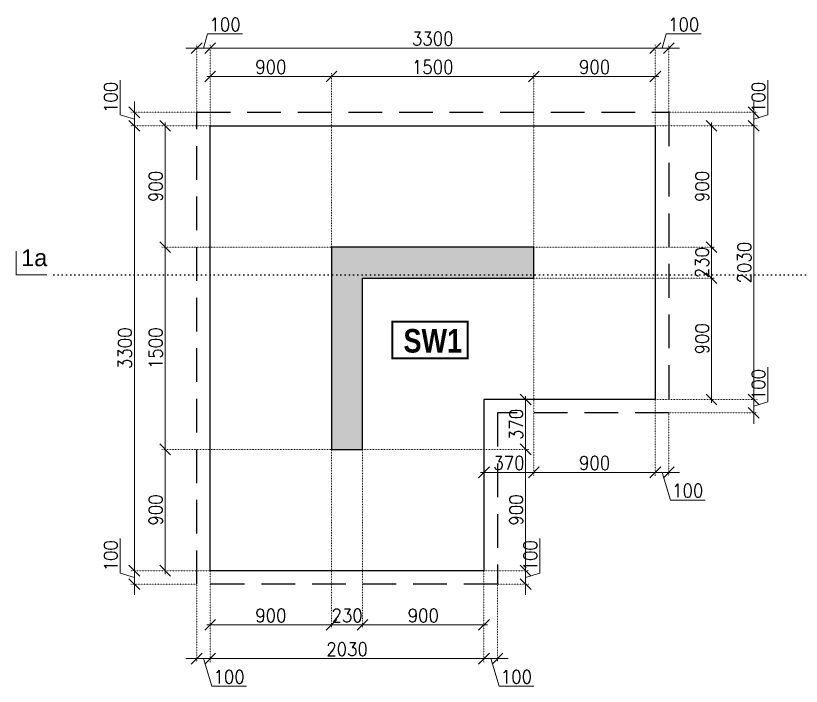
# Model space of a CAD drawing. Header units: millimetres. Extents: x 149548 to 2112824, y -1657616 to -1354760.
# Drawn here: x 1700039 to 1711686, y -1644572 to -1634624 of the extents above; entities that cross this region are included whole.
import ezdxf

# ---------------------------------------------------------------- set-up
doc = ezdxf.new("R2010")
doc.units = ezdxf.units.MM
doc.header["$MEASUREMENT"] = 0
doc.header["$PDMODE"] = 98
doc.linetypes.add('DOT', pattern=[0.25, 0, -0.25])
doc.linetypes.add('HIDDEN', pattern=[0.375, 0.25, -0.125])
for name, color, linetype in [('Footing_ST', 241, 'Continuous'), ('Pcc_ST', 6, 'Continuous'), ('STR.COLUMN', 1, 'Continuous')]:
    doc.layers.add(name, color=color, linetype=linetype)
for name, color, linetype, lineweight in [('s-dm', 171, 'Continuous', 15), ('SEC. MARK', 4, 'Continuous', 25), ('TXT', 255, 'Continuous', 5)]:
    doc.layers.add(name, color=color, linetype=linetype, lineweight=lineweight)
doc.styles.add('ARIAL', font='arial.ttf')
doc.styles.add('G3-TEXT', font='ARIALNB.TTF', dxfattribs={"height": 3})
doc.styles.add('RS', font='romans.shx', dxfattribs={"width": 0.9})
doc.dimstyles.new('Maheboob', dxfattribs={"dimtxt": 100, "dimasz": 100, "dimexe": 0, "dimexo": 0, "dimgap": 50, "dimtad": 1, "dimdec": 0, "dimdsep": 46, "dimtxsty": 'RS', "dimblk": 'ME', "dimcen": 225, "dimdle": 25, "dimclrd": 256, "dimclre": 256, "dimclrt": 7, "dimadec": 1, "dimazin": 1, "dimtfac": 1, "dimtdec": 0, "dimtmove": 0, "dimatfit": 0, "dimldrblk": 'ME', "dimfxl": 1, "dimlwd": -1, "dimlwe": -1, "dimarcsym": 0})

# ---------------------------------------------------------------- blocks, each defined once
blk = doc.blocks.new('_Oblique')
at = {"color": 0, "linetype": 'ByBlock', "lineweight": -2}
blk.add_line((-0.5, -0.5), (0.5, 0.5), dxfattribs=at)
blk = doc.blocks.new('*D2214')
at = {"layer": 'Defpoints', "color": 0}
for p in [(1702255, -1641057), (1704722, -1641057), (1702922, -1642857)]:
    blk.add_point(p, dxfattribs=at)
at = {"layer": 's-dm'}
blk.add_line((1702255, -1642907), (1702255, -1641007), dxfattribs=at)
at = {"layer": 's-dm', "linetype": 'DOT'}
for p, q in [((1704722, -1641057), (1702205, -1641057)), ((1702922, -1642857), (1702205, -1642857))]:
    blk.add_line(p, q, dxfattribs=at)
at = {"layer": 's-dm', "xscale": 160, "yscale": 160, "zscale": 160}
for p, rotation in [((1702255, -1641057), 90), ((1702255, -1642857), 270)]:
    blk.add_blockref('_Oblique', p, dxfattribs=dict(at, rotation=rotation))
at = {"layer": 's-dm', "color": 7, "insert": (1702115, -1641957), "char_height": 200, "attachment_point": 5, "rotation": 90, "style": 'RS'}
blk.add_mtext('900', dxfattribs=at)
blk = doc.blocks.new('ME')
at = {"layer": 's-dm', "color": 2, "ltscale": 50}
for p, q in [((0, -1.044), (0, 1.044)), ((-1.044, 0), (1.044, 0))]:
    blk.add_line(p, q, dxfattribs=at)
blk.add_lwpolyline([(0.738, 0.738), (-0.738, -0.738)], dxfattribs=at)
blk = doc.blocks.new('*D2215')
at = {"layer": 'Defpoints', "color": 0}
for p in [(1702255, -1638057), (1704722, -1638057), (1704722, -1641057)]:
    blk.add_point(p, dxfattribs=at)
at = {"layer": 's-dm', "linetype": 'DOT'}
for p, q in [((1704722, -1638057), (1702205, -1638057)), ((1704722, -1641057), (1702205, -1641057))]:
    blk.add_line(p, q, dxfattribs=at)
at = {"layer": 's-dm'}
blk.add_line((1702255, -1641107), (1702255, -1638007), dxfattribs=at)
at = {"layer": 's-dm', "xscale": 160, "yscale": 160, "zscale": 160}
for p, rotation in [((1702255, -1638057), 90), ((1702255, -1641057), 270)]:
    blk.add_blockref('_Oblique', p, dxfattribs=dict(at, rotation=rotation))
at = {"layer": 's-dm', "color": 7, "insert": (1702115, -1639557), "char_height": 200, "attachment_point": 5, "rotation": 90, "style": 'RS'}
blk.add_mtext('1500', dxfattribs=at)
blk = doc.blocks.new('*D2216')
at = {"layer": 'Defpoints', "color": 0}
for p in [(1702255, -1636257), (1702922, -1636257), (1704722, -1638057)]:
    blk.add_point(p, dxfattribs=at)
at = {"layer": 's-dm'}
blk.add_line((1702255, -1638107), (1702255, -1636207), dxfattribs=at)
at = {"layer": 's-dm', "linetype": 'DOT'}
for p, q in [((1702922, -1636257), (1702205, -1636257)), ((1704722, -1638057), (1702205, -1638057))]:
    blk.add_line(p, q, dxfattribs=at)
at = {"layer": 's-dm', "xscale": 160, "yscale": 160, "zscale": 160}
for p, rotation in [((1702255, -1636257), 90), ((1702255, -1638057), 270)]:
    blk.add_blockref('_Oblique', p, dxfattribs=dict(at, rotation=rotation))
at = {"layer": 's-dm', "color": 7, "insert": (1702115, -1637157), "char_height": 200, "attachment_point": 5, "rotation": 90, "style": 'RS'}
blk.add_mtext('900', dxfattribs=at)
blk = doc.blocks.new('*D2217')
at = {"layer": 'Defpoints', "color": 0}
for p in [(1704722, -1635525), (1702922, -1636257), (1704722, -1638057)]:
    blk.add_point(p, dxfattribs=at)
at = {"layer": 's-dm'}
blk.add_line((1702872, -1635525), (1704772, -1635525), dxfattribs=at)
at = {"layer": 's-dm', "linetype": 'DOT'}
for p, q in [((1702922, -1636257), (1702922, -1635475)), ((1704722, -1638057), (1704722, -1635475))]:
    blk.add_line(p, q, dxfattribs=at)
at = {"layer": 's-dm', "xscale": 160, "yscale": 160, "zscale": 160, "rotation": 180}
blk.add_blockref('_Oblique', (1702922, -1635525), dxfattribs=at)
at = {"layer": 's-dm', "xscale": 160, "yscale": 160, "zscale": 160}
blk.add_blockref('_Oblique', (1704722, -1635525), dxfattribs=at)
at = {"layer": 's-dm', "color": 7, "insert": (1703822, -1635385), "char_height": 200, "attachment_point": 5, "style": 'RS'}
blk.add_mtext('900', dxfattribs=at)
blk = doc.blocks.new('*D2218')
at = {"layer": 'Defpoints', "color": 0}
for p in [(1707722, -1635525), (1704722, -1638057), (1707722, -1638057)]:
    blk.add_point(p, dxfattribs=at)
at = {"layer": 's-dm'}
blk.add_line((1704672, -1635525), (1707772, -1635525), dxfattribs=at)
at = {"layer": 's-dm', "linetype": 'DOT'}
for p, q in [((1704722, -1638057), (1704722, -1635475)), ((1707722, -1638057), (1707722, -1635475))]:
    blk.add_line(p, q, dxfattribs=at)
at = {"layer": 's-dm', "xscale": 160, "yscale": 160, "zscale": 160, "rotation": 180}
blk.add_blockref('_Oblique', (1704722, -1635525), dxfattribs=at)
at = {"layer": 's-dm', "xscale": 160, "yscale": 160, "zscale": 160}
blk.add_blockref('_Oblique', (1707722, -1635525), dxfattribs=at)
at = {"layer": 's-dm', "color": 7, "insert": (1706222, -1635385), "char_height": 200, "attachment_point": 5, "style": 'RS'}
blk.add_mtext('1500', dxfattribs=at)
blk = doc.blocks.new('*D2219')
at = {"layer": 'Defpoints', "color": 0}
for p in [(1709522, -1635525), (1709522, -1636257), (1707722, -1638057)]:
    blk.add_point(p, dxfattribs=at)
at = {"layer": 's-dm'}
blk.add_line((1707672, -1635525), (1709572, -1635525), dxfattribs=at)
at = {"layer": 's-dm', "linetype": 'DOT'}
for p, q in [((1707722, -1638057), (1707722, -1635475)), ((1709522, -1636257), (1709522, -1635475))]:
    blk.add_line(p, q, dxfattribs=at)
at = {"layer": 's-dm', "xscale": 160, "yscale": 160, "zscale": 160, "rotation": 180}
blk.add_blockref('_Oblique', (1707722, -1635525), dxfattribs=at)
at = {"layer": 's-dm', "xscale": 160, "yscale": 160, "zscale": 160}
blk.add_blockref('_Oblique', (1709522, -1635525), dxfattribs=at)
at = {"layer": 's-dm', "color": 7, "insert": (1708622, -1635385), "char_height": 200, "attachment_point": 5, "style": 'RS'}
blk.add_mtext('900', dxfattribs=at)
blk = doc.blocks.new('*D2220')
at = {"layer": 'Defpoints', "color": 0}
for p in [(1701798, -1642857), (1702922, -1642857), (1702722, -1643057)]:
    blk.add_point(p, dxfattribs=at)
at = {"layer": 's-dm'}
for p, q in [((1701588, -1642378), (1701588, -1642894)), ((1701798, -1642857), (1701798, -1642697)), ((1701798, -1643057), (1701798, -1642857)), ((1701588, -1642894), (1701798, -1642957)), ((1701798, -1643057), (1701798, -1643217))]:
    blk.add_line(p, q, dxfattribs=at)
at = {"layer": 's-dm', "linetype": 'DOT'}
for p, q in [((1702922, -1642857), (1701748, -1642857)), ((1702722, -1643057), (1701748, -1643057))]:
    blk.add_line(p, q, dxfattribs=at)
at = {"layer": 's-dm', "xscale": 160, "yscale": 160, "zscale": 160}
for p, rotation in [((1701798, -1642857), 270), ((1701798, -1643057), 90)]:
    blk.add_blockref('_Oblique', p, dxfattribs=dict(at, rotation=rotation))
at = {"layer": 's-dm', "color": 7, "insert": (1701448, -1642636), "char_height": 200, "attachment_point": 5, "rotation": 90, "style": 'RS'}
blk.add_mtext('100', dxfattribs=at)
blk = doc.blocks.new('*D2221')
at = {"layer": 'Defpoints', "color": 0}
for p in [(1701798, -1636257), (1702922, -1636257), (1702922, -1642857)]:
    blk.add_point(p, dxfattribs=at)
at = {"layer": 's-dm'}
blk.add_line((1701798, -1642907), (1701798, -1636207), dxfattribs=at)
at = {"layer": 's-dm', "linetype": 'DOT'}
for p, q in [((1702922, -1636257), (1701748, -1636257)), ((1702922, -1642857), (1701748, -1642857))]:
    blk.add_line(p, q, dxfattribs=at)
at = {"layer": 's-dm', "xscale": 160, "yscale": 160, "zscale": 160}
for p, rotation in [((1701798, -1636257), 90), ((1701798, -1642857), 270)]:
    blk.add_blockref('_Oblique', p, dxfattribs=dict(at, rotation=rotation))
at = {"layer": 's-dm', "color": 7, "insert": (1701658, -1639557), "char_height": 200, "attachment_point": 5, "rotation": 90, "style": 'RS'}
blk.add_mtext('3300', dxfattribs=at)
blk = doc.blocks.new('*D2222')
at = {"layer": 'Defpoints', "color": 0}
for p in [(1701798, -1636057), (1702722, -1636057), (1702922, -1636257)]:
    blk.add_point(p, dxfattribs=at)
at = {"layer": 's-dm'}
for p, q in [((1701588, -1635578), (1701588, -1636094)), ((1701798, -1636057), (1701798, -1635897)), ((1701588, -1636094), (1701798, -1636157)), ((1701798, -1636257), (1701798, -1636057)), ((1701798, -1636257), (1701798, -1636417))]:
    blk.add_line(p, q, dxfattribs=at)
at = {"layer": 's-dm', "linetype": 'DOT'}
for p, q in [((1702722, -1636057), (1701748, -1636057)), ((1702922, -1636257), (1701748, -1636257))]:
    blk.add_line(p, q, dxfattribs=at)
at = {"layer": 's-dm', "xscale": 160, "yscale": 160, "zscale": 160}
for p, rotation in [((1701798, -1636057), 270), ((1701798, -1636257), 90)]:
    blk.add_blockref('_Oblique', p, dxfattribs=dict(at, rotation=rotation))
at = {"layer": 's-dm', "color": 7, "insert": (1701448, -1635836), "char_height": 200, "attachment_point": 5, "rotation": 90, "style": 'RS'}
blk.add_mtext('100', dxfattribs=at)
blk = doc.blocks.new('*D2223')
at = {"layer": 'Defpoints', "color": 0}
for p in [(1702922, -1635105), (1702722, -1636057), (1702922, -1636257)]:
    blk.add_point(p, dxfattribs=at)
at = {"layer": 's-dm'}
for p, q in [((1702885, -1634895), (1702822, -1635105)), ((1703401, -1634895), (1702885, -1634895)), ((1702722, -1635105), (1702562, -1635105)), ((1702722, -1635105), (1702922, -1635105)), ((1702922, -1635105), (1703082, -1635105))]:
    blk.add_line(p, q, dxfattribs=at)
at = {"layer": 's-dm', "linetype": 'DOT'}
for p, q in [((1702722, -1636057), (1702722, -1635055)), ((1702922, -1636257), (1702922, -1635055))]:
    blk.add_line(p, q, dxfattribs=at)
at = {"layer": 's-dm', "xscale": 160, "yscale": 160, "zscale": 160}
blk.add_blockref('_Oblique', (1702722, -1635105), dxfattribs=at)
at = {"layer": 's-dm', "xscale": 160, "yscale": 160, "zscale": 160, "rotation": 180}
blk.add_blockref('_Oblique', (1702922, -1635105), dxfattribs=at)
at = {"layer": 's-dm', "color": 7, "insert": (1703143, -1634755), "char_height": 200, "attachment_point": 5, "style": 'RS'}
blk.add_mtext('100', dxfattribs=at)
blk = doc.blocks.new('*D2224')
at = {"layer": 'Defpoints', "color": 0}
for p in [(1709522, -1635105), (1702922, -1636257), (1709522, -1636257)]:
    blk.add_point(p, dxfattribs=at)
at = {"layer": 's-dm', "linetype": 'DOT'}
for p, q in [((1702922, -1636257), (1702922, -1635055)), ((1709522, -1636257), (1709522, -1635055))]:
    blk.add_line(p, q, dxfattribs=at)
at = {"layer": 's-dm'}
blk.add_line((1702872, -1635105), (1709572, -1635105), dxfattribs=at)
at = {"layer": 's-dm', "xscale": 160, "yscale": 160, "zscale": 160, "rotation": 180}
blk.add_blockref('_Oblique', (1702922, -1635105), dxfattribs=at)
at = {"layer": 's-dm', "xscale": 160, "yscale": 160, "zscale": 160}
blk.add_blockref('_Oblique', (1709522, -1635105), dxfattribs=at)
at = {"layer": 's-dm', "color": 7, "insert": (1706222, -1634965), "char_height": 200, "attachment_point": 5, "style": 'RS'}
blk.add_mtext('3300', dxfattribs=at)
blk = doc.blocks.new('*D2225')
at = {"layer": 'Defpoints', "color": 0}
for p in [(1709722, -1635105), (1709722, -1636057), (1709522, -1636257)]:
    blk.add_point(p, dxfattribs=at)
at = {"layer": 's-dm'}
for p, q in [((1709685, -1634895), (1709622, -1635105)), ((1710201, -1634895), (1709685, -1634895)), ((1709522, -1635105), (1709362, -1635105)), ((1709522, -1635105), (1709722, -1635105)), ((1709722, -1635105), (1709882, -1635105))]:
    blk.add_line(p, q, dxfattribs=at)
at = {"layer": 's-dm', "linetype": 'DOT'}
for p, q in [((1709522, -1636257), (1709522, -1635055)), ((1709722, -1636057), (1709722, -1635055))]:
    blk.add_line(p, q, dxfattribs=at)
at = {"layer": 's-dm', "xscale": 160, "yscale": 160, "zscale": 160}
blk.add_blockref('_Oblique', (1709522, -1635105), dxfattribs=at)
at = {"layer": 's-dm', "xscale": 160, "yscale": 160, "zscale": 160, "rotation": 180}
blk.add_blockref('_Oblique', (1709722, -1635105), dxfattribs=at)
at = {"layer": 's-dm', "color": 7, "insert": (1709943, -1634755), "char_height": 200, "attachment_point": 5, "style": 'RS'}
blk.add_mtext('100', dxfattribs=at)
blk = doc.blocks.new('*D2226')
at = {"layer": 'Defpoints', "color": 0}
for p in [(1709522, -1636257), (1707722, -1638057), (1710356, -1638057)]:
    blk.add_point(p, dxfattribs=at)
at = {"layer": 's-dm'}
blk.add_line((1710356, -1636207), (1710356, -1638107), dxfattribs=at)
at = {"layer": 's-dm', "linetype": 'DOT'}
for p, q in [((1709522, -1636257), (1710406, -1636257)), ((1707722, -1638057), (1710406, -1638057))]:
    blk.add_line(p, q, dxfattribs=at)
at = {"layer": 's-dm', "xscale": 160, "yscale": 160, "zscale": 160}
for p, rotation in [((1710356, -1636257), 90), ((1710356, -1638057), 270)]:
    blk.add_blockref('_Oblique', p, dxfattribs=dict(at, rotation=rotation))
at = {"layer": 's-dm', "color": 7, "insert": (1710216, -1637157), "char_height": 200, "attachment_point": 5, "rotation": 90, "style": 'RS'}
blk.add_mtext('900', dxfattribs=at)
blk = doc.blocks.new('*D2227')
at = {"layer": 'Defpoints', "color": 0}
for p in [(1707722, -1638057), (1707722, -1638517), (1710356, -1638517)]:
    blk.add_point(p, dxfattribs=at)
at = {"layer": 's-dm', "linetype": 'DOT'}
for p, q in [((1707722, -1638057), (1710406, -1638057)), ((1707722, -1638517), (1710406, -1638517))]:
    blk.add_line(p, q, dxfattribs=at)
at = {"layer": 's-dm'}
blk.add_line((1710356, -1638007), (1710356, -1638567), dxfattribs=at)
at = {"layer": 's-dm', "xscale": 160, "yscale": 160, "zscale": 160}
for p, rotation in [((1710356, -1638057), 90), ((1710356, -1638517), 270)]:
    blk.add_blockref('_Oblique', p, dxfattribs=dict(at, rotation=rotation))
at = {"layer": 's-dm', "color": 7, "insert": (1710216, -1638287), "char_height": 200, "attachment_point": 5, "rotation": 90, "style": 'RS'}
blk.add_mtext('230', dxfattribs=at)
blk = doc.blocks.new('*D2228')
at = {"layer": 'Defpoints', "color": 0}
for p in [(1707722, -1638517), (1709522, -1640317), (1710356, -1640317)]:
    blk.add_point(p, dxfattribs=at)
at = {"layer": 's-dm', "linetype": 'DOT'}
for p, q in [((1707722, -1638517), (1710406, -1638517)), ((1709522, -1640317), (1710406, -1640317))]:
    blk.add_line(p, q, dxfattribs=at)
at = {"layer": 's-dm'}
blk.add_line((1710356, -1638467), (1710356, -1640367), dxfattribs=at)
at = {"layer": 's-dm', "xscale": 160, "yscale": 160, "zscale": 160}
for p, rotation in [((1710356, -1638517), 90), ((1710356, -1640317), 270)]:
    blk.add_blockref('_Oblique', p, dxfattribs=dict(at, rotation=rotation))
at = {"layer": 's-dm', "color": 7, "insert": (1710216, -1639417), "char_height": 200, "attachment_point": 5, "rotation": 90, "style": 'RS'}
blk.add_mtext('900', dxfattribs=at)
blk = doc.blocks.new('*D2229')
at = {"layer": 'Defpoints', "color": 0}
for p in [(1709722, -1636057), (1709522, -1636257), (1710981, -1636257)]:
    blk.add_point(p, dxfattribs=at)
at = {"layer": 's-dm'}
for p, q in [((1711191, -1635578), (1711191, -1636094)), ((1710981, -1636057), (1710981, -1635897)), ((1710981, -1636057), (1710981, -1636257)), ((1711191, -1636094), (1710981, -1636157)), ((1710981, -1636257), (1710981, -1636417))]:
    blk.add_line(p, q, dxfattribs=at)
at = {"layer": 's-dm', "linetype": 'DOT'}
for p, q in [((1709722, -1636057), (1711031, -1636057)), ((1709522, -1636257), (1711031, -1636257))]:
    blk.add_line(p, q, dxfattribs=at)
at = {"layer": 's-dm', "xscale": 160, "yscale": 160, "zscale": 160}
for p, rotation in [((1710981, -1636057), 270), ((1710981, -1636257), 90)]:
    blk.add_blockref('_Oblique', p, dxfattribs=dict(at, rotation=rotation))
at = {"layer": 's-dm', "color": 7, "insert": (1711051, -1635836), "char_height": 200, "attachment_point": 5, "rotation": 90, "style": 'RS'}
blk.add_mtext('100', dxfattribs=at)
blk = doc.blocks.new('*D2230')
at = {"layer": 'Defpoints', "color": 0}
for p in [(1709522, -1636257), (1709522, -1640317), (1710981, -1640317)]:
    blk.add_point(p, dxfattribs=at)
at = {"layer": 's-dm'}
blk.add_line((1710981, -1636207), (1710981, -1640367), dxfattribs=at)
at = {"layer": 's-dm', "linetype": 'DOT'}
for p, q in [((1709522, -1636257), (1711031, -1636257)), ((1709522, -1640317), (1711031, -1640317))]:
    blk.add_line(p, q, dxfattribs=at)
at = {"layer": 's-dm', "xscale": 160, "yscale": 160, "zscale": 160}
for p, rotation in [((1710981, -1636257), 90), ((1710981, -1640317), 270)]:
    blk.add_blockref('_Oblique', p, dxfattribs=dict(at, rotation=rotation))
at = {"layer": 's-dm', "color": 7, "insert": (1710841, -1638287), "char_height": 200, "attachment_point": 5, "rotation": 90, "style": 'RS'}
blk.add_mtext('2030', dxfattribs=at)
blk = doc.blocks.new('*D2231')
at = {"layer": 'Defpoints', "color": 0}
for p in [(1709522, -1640317), (1709722, -1640517), (1710981, -1640517)]:
    blk.add_point(p, dxfattribs=at)
at = {"layer": 's-dm'}
for p, q in [((1711191, -1639838), (1711191, -1640354)), ((1710981, -1640317), (1710981, -1640157)), ((1710981, -1640317), (1710981, -1640517)), ((1711191, -1640354), (1710981, -1640417)), ((1710981, -1640517), (1710981, -1640677))]:
    blk.add_line(p, q, dxfattribs=at)
at = {"layer": 's-dm', "linetype": 'DOT'}
for p, q in [((1709522, -1640317), (1711031, -1640317)), ((1709722, -1640517), (1711031, -1640517))]:
    blk.add_line(p, q, dxfattribs=at)
at = {"layer": 's-dm', "xscale": 160, "yscale": 160, "zscale": 160}
for p, rotation in [((1710981, -1640317), 270), ((1710981, -1640517), 90)]:
    blk.add_blockref('_Oblique', p, dxfattribs=dict(at, rotation=rotation))
at = {"layer": 's-dm', "color": 7, "insert": (1711051, -1640096), "char_height": 200, "attachment_point": 5, "rotation": 90, "style": 'RS'}
blk.add_mtext('100', dxfattribs=at)
blk = doc.blocks.new('*D2232')
at = {"layer": 'Defpoints', "color": 0}
for p in [(1704722, -1641057), (1702922, -1642857), (1704722, -1643662)]:
    blk.add_point(p, dxfattribs=at)
at = {"layer": 's-dm', "linetype": 'DOT'}
for p, q in [((1704722, -1641057), (1704722, -1643712)), ((1702922, -1642857), (1702922, -1643712))]:
    blk.add_line(p, q, dxfattribs=at)
at = {"layer": 's-dm'}
blk.add_line((1702872, -1643662), (1704772, -1643662), dxfattribs=at)
at = {"layer": 's-dm', "xscale": 160, "yscale": 160, "zscale": 160, "rotation": 180}
blk.add_blockref('_Oblique', (1702922, -1643662), dxfattribs=at)
at = {"layer": 's-dm', "xscale": 160, "yscale": 160, "zscale": 160}
blk.add_blockref('_Oblique', (1704722, -1643662), dxfattribs=at)
at = {"layer": 's-dm', "color": 7, "insert": (1703822, -1643522), "char_height": 200, "attachment_point": 5, "style": 'RS'}
blk.add_mtext('900', dxfattribs=at)
blk = doc.blocks.new('*D2233')
at = {"layer": 'Defpoints', "color": 0}
for p in [(1704722, -1641057), (1705182, -1641057), (1705182, -1643662)]:
    blk.add_point(p, dxfattribs=at)
at = {"layer": 's-dm', "linetype": 'DOT'}
for p, q in [((1704722, -1641057), (1704722, -1643712)), ((1705182, -1641057), (1705182, -1643712))]:
    blk.add_line(p, q, dxfattribs=at)
at = {"layer": 's-dm'}
blk.add_line((1704672, -1643662), (1705232, -1643662), dxfattribs=at)
at = {"layer": 's-dm', "xscale": 160, "yscale": 160, "zscale": 160, "rotation": 180}
blk.add_blockref('_Oblique', (1704722, -1643662), dxfattribs=at)
at = {"layer": 's-dm', "xscale": 160, "yscale": 160, "zscale": 160}
blk.add_blockref('_Oblique', (1705182, -1643662), dxfattribs=at)
at = {"layer": 's-dm', "color": 7, "insert": (1704952, -1643522), "char_height": 200, "attachment_point": 5, "style": 'RS'}
blk.add_mtext('230', dxfattribs=at)
blk = doc.blocks.new('*D2234')
at = {"layer": 'Defpoints', "color": 0}
for p in [(1705182, -1641057), (1706982, -1642857), (1706982, -1643662)]:
    blk.add_point(p, dxfattribs=at)
at = {"layer": 's-dm', "linetype": 'DOT'}
for p, q in [((1705182, -1641057), (1705182, -1643712)), ((1706982, -1642857), (1706982, -1643712))]:
    blk.add_line(p, q, dxfattribs=at)
at = {"layer": 's-dm'}
blk.add_line((1705132, -1643662), (1707032, -1643662), dxfattribs=at)
at = {"layer": 's-dm', "xscale": 160, "yscale": 160, "zscale": 160, "rotation": 180}
blk.add_blockref('_Oblique', (1705182, -1643662), dxfattribs=at)
at = {"layer": 's-dm', "xscale": 160, "yscale": 160, "zscale": 160}
blk.add_blockref('_Oblique', (1706982, -1643662), dxfattribs=at)
at = {"layer": 's-dm', "color": 7, "insert": (1706082, -1643522), "char_height": 200, "attachment_point": 5, "style": 'RS'}
blk.add_mtext('900', dxfattribs=at)
blk = doc.blocks.new('*D2235')
at = {"layer": 'Defpoints', "color": 0}
for p in [(1702922, -1642857), (1702722, -1643057), (1702922, -1644162)]:
    blk.add_point(p, dxfattribs=at)
at = {"layer": 's-dm', "linetype": 'DOT'}
for p, q in [((1702922, -1642857), (1702922, -1644212)), ((1702722, -1643057), (1702722, -1644212))]:
    blk.add_line(p, q, dxfattribs=at)
at = {"layer": 's-dm'}
for p, q in [((1702722, -1644162), (1702562, -1644162)), ((1702722, -1644162), (1702922, -1644162)), ((1702945, -1644572), (1702822, -1644162)), ((1702922, -1644162), (1703082, -1644162)), ((1703461, -1644572), (1702945, -1644572))]:
    blk.add_line(p, q, dxfattribs=at)
at = {"layer": 's-dm', "xscale": 160, "yscale": 160, "zscale": 160}
blk.add_blockref('_Oblique', (1702722, -1644162), dxfattribs=at)
at = {"layer": 's-dm', "xscale": 160, "yscale": 160, "zscale": 160, "rotation": 180}
blk.add_blockref('_Oblique', (1702922, -1644162), dxfattribs=at)
at = {"layer": 's-dm', "color": 7, "insert": (1703203, -1644432), "char_height": 200, "attachment_point": 5, "style": 'RS'}
blk.add_mtext('100', dxfattribs=at)
blk = doc.blocks.new('*D2236')
at = {"layer": 'Defpoints', "color": 0}
for p in [(1702922, -1642857), (1706982, -1642857), (1706982, -1644162)]:
    blk.add_point(p, dxfattribs=at)
at = {"layer": 's-dm', "linetype": 'DOT'}
for p, q in [((1702922, -1642857), (1702922, -1644212)), ((1706982, -1642857), (1706982, -1644212))]:
    blk.add_line(p, q, dxfattribs=at)
at = {"layer": 's-dm'}
blk.add_line((1702872, -1644162), (1707032, -1644162), dxfattribs=at)
at = {"layer": 's-dm', "xscale": 160, "yscale": 160, "zscale": 160, "rotation": 180}
blk.add_blockref('_Oblique', (1702922, -1644162), dxfattribs=at)
at = {"layer": 's-dm', "xscale": 160, "yscale": 160, "zscale": 160}
blk.add_blockref('_Oblique', (1706982, -1644162), dxfattribs=at)
at = {"layer": 's-dm', "color": 7, "insert": (1704952, -1644022), "char_height": 200, "attachment_point": 5, "style": 'RS'}
blk.add_mtext('2030', dxfattribs=at)
blk = doc.blocks.new('*D2237')
at = {"layer": 'Defpoints', "color": 0}
for p in [(1706982, -1642857), (1707182, -1643057), (1707182, -1644162)]:
    blk.add_point(p, dxfattribs=at)
at = {"layer": 's-dm', "linetype": 'DOT'}
for p, q in [((1706982, -1642857), (1706982, -1644212)), ((1707182, -1643057), (1707182, -1644212))]:
    blk.add_line(p, q, dxfattribs=at)
at = {"layer": 's-dm'}
for p, q in [((1706982, -1644162), (1706822, -1644162)), ((1706982, -1644162), (1707182, -1644162)), ((1707205, -1644572), (1707082, -1644162)), ((1707182, -1644162), (1707342, -1644162)), ((1707721, -1644572), (1707205, -1644572))]:
    blk.add_line(p, q, dxfattribs=at)
at = {"layer": 's-dm', "xscale": 160, "yscale": 160, "zscale": 160}
blk.add_blockref('_Oblique', (1706982, -1644162), dxfattribs=at)
at = {"layer": 's-dm', "xscale": 160, "yscale": 160, "zscale": 160, "rotation": 180}
blk.add_blockref('_Oblique', (1707182, -1644162), dxfattribs=at)
at = {"layer": 's-dm', "color": 7, "insert": (1707463, -1644432), "char_height": 200, "attachment_point": 5, "style": 'RS'}
blk.add_mtext('100', dxfattribs=at)
blk = doc.blocks.new('*D2238')
at = {"layer": 'Defpoints', "color": 0}
for p in [(1705182, -1641057), (1707599, -1641057), (1706982, -1642857)]:
    blk.add_point(p, dxfattribs=at)
at = {"layer": 's-dm'}
blk.add_line((1707599, -1642907), (1707599, -1641007), dxfattribs=at)
at = {"layer": 's-dm', "linetype": 'DOT'}
for p, q in [((1705182, -1641057), (1707649, -1641057)), ((1706982, -1642857), (1707649, -1642857))]:
    blk.add_line(p, q, dxfattribs=at)
at = {"layer": 's-dm', "xscale": 160, "yscale": 160, "zscale": 160}
for p, rotation in [((1707599, -1641057), 90), ((1707599, -1642857), 270)]:
    blk.add_blockref('_Oblique', p, dxfattribs=dict(at, rotation=rotation))
at = {"layer": 's-dm', "color": 7, "insert": (1707459, -1641957), "char_height": 200, "attachment_point": 5, "rotation": 90, "style": 'RS'}
blk.add_mtext('900', dxfattribs=at)
blk = doc.blocks.new('*D2239')
at = {"layer": 'Defpoints', "color": 0}
for p in [(1706982, -1640317), (1707599, -1640317), (1705182, -1641057)]:
    blk.add_point(p, dxfattribs=at)
at = {"layer": 's-dm', "linetype": 'DOT'}
for p, q in [((1706982, -1640317), (1707649, -1640317)), ((1705182, -1641057), (1707649, -1641057))]:
    blk.add_line(p, q, dxfattribs=at)
at = {"layer": 's-dm'}
blk.add_line((1707599, -1641107), (1707599, -1640267), dxfattribs=at)
at = {"layer": 's-dm', "xscale": 160, "yscale": 160, "zscale": 160}
for p, rotation in [((1707599, -1640317), 90), ((1707599, -1641057), 270)]:
    blk.add_blockref('_Oblique', p, dxfattribs=dict(at, rotation=rotation))
at = {"layer": 's-dm', "color": 7, "insert": (1707459, -1640687), "char_height": 200, "attachment_point": 5, "rotation": 90, "style": 'RS'}
blk.add_mtext('370', dxfattribs=at)
blk = doc.blocks.new('*D2240')
at = {"layer": 'Defpoints', "color": 0}
for p in [(1707722, -1638517), (1706982, -1640517), (1707722, -1641399)]:
    blk.add_point(p, dxfattribs=at)
at = {"layer": 's-dm', "linetype": 'DOT'}
for p, q in [((1707722, -1638517), (1707722, -1641449)), ((1706982, -1640517), (1706982, -1641449))]:
    blk.add_line(p, q, dxfattribs=at)
at = {"layer": 's-dm'}
blk.add_line((1706932, -1641399), (1707772, -1641399), dxfattribs=at)
at = {"layer": 's-dm', "xscale": 160, "yscale": 160, "zscale": 160, "rotation": 180}
blk.add_blockref('_Oblique', (1706982, -1641399), dxfattribs=at)
at = {"layer": 's-dm', "xscale": 160, "yscale": 160, "zscale": 160}
blk.add_blockref('_Oblique', (1707722, -1641399), dxfattribs=at)
at = {"layer": 's-dm', "color": 7, "insert": (1707352, -1641259), "char_height": 200, "attachment_point": 5, "style": 'RS'}
blk.add_mtext('370', dxfattribs=at)
blk = doc.blocks.new('*D2241')
at = {"layer": 'Defpoints', "color": 0}
for p in [(1707722, -1638517), (1709522, -1640317), (1709522, -1641399)]:
    blk.add_point(p, dxfattribs=at)
at = {"layer": 's-dm', "linetype": 'DOT'}
for p, q in [((1707722, -1638517), (1707722, -1641449)), ((1709522, -1640317), (1709522, -1641449))]:
    blk.add_line(p, q, dxfattribs=at)
at = {"layer": 's-dm'}
blk.add_line((1707672, -1641399), (1709572, -1641399), dxfattribs=at)
at = {"layer": 's-dm', "xscale": 160, "yscale": 160, "zscale": 160, "rotation": 180}
blk.add_blockref('_Oblique', (1707722, -1641399), dxfattribs=at)
at = {"layer": 's-dm', "xscale": 160, "yscale": 160, "zscale": 160}
blk.add_blockref('_Oblique', (1709522, -1641399), dxfattribs=at)
at = {"layer": 's-dm', "color": 7, "insert": (1708622, -1641259), "char_height": 200, "attachment_point": 5, "style": 'RS'}
blk.add_mtext('900', dxfattribs=at)
blk = doc.blocks.new('*D2242')
at = {"layer": 'Defpoints', "color": 0}
for p in [(1709522, -1640317), (1709722, -1640517), (1709722, -1641399)]:
    blk.add_point(p, dxfattribs=at)
at = {"layer": 's-dm', "linetype": 'DOT'}
for p, q in [((1709522, -1640317), (1709522, -1641449)), ((1709722, -1640517), (1709722, -1641449))]:
    blk.add_line(p, q, dxfattribs=at)
at = {"layer": 's-dm'}
for p, q in [((1709522, -1641399), (1709362, -1641399)), ((1709522, -1641399), (1709722, -1641399)), ((1709745, -1641809), (1709622, -1641399)), ((1709722, -1641399), (1709882, -1641399)), ((1710261, -1641809), (1709745, -1641809))]:
    blk.add_line(p, q, dxfattribs=at)
at = {"layer": 's-dm', "xscale": 160, "yscale": 160, "zscale": 160}
blk.add_blockref('_Oblique', (1709522, -1641399), dxfattribs=at)
at = {"layer": 's-dm', "xscale": 160, "yscale": 160, "zscale": 160, "rotation": 180}
blk.add_blockref('_Oblique', (1709722, -1641399), dxfattribs=at)
at = {"layer": 's-dm', "color": 7, "insert": (1710003, -1641669), "char_height": 200, "attachment_point": 5, "style": 'RS'}
blk.add_mtext('100', dxfattribs=at)
blk = doc.blocks.new('*D2243')
at = {"layer": 'Defpoints', "color": 0}
for p in [(1706982, -1642857), (1707182, -1643057), (1707599, -1643057)]:
    blk.add_point(p, dxfattribs=at)
at = {"layer": 's-dm'}
for p, q in [((1707809, -1642378), (1707809, -1642894)), ((1707599, -1642857), (1707599, -1642697)), ((1707599, -1642857), (1707599, -1643057)), ((1707809, -1642894), (1707599, -1642957)), ((1707599, -1643057), (1707599, -1643217))]:
    blk.add_line(p, q, dxfattribs=at)
at = {"layer": 's-dm', "linetype": 'DOT'}
for p, q in [((1706982, -1642857), (1707649, -1642857)), ((1707182, -1643057), (1707649, -1643057))]:
    blk.add_line(p, q, dxfattribs=at)
at = {"layer": 's-dm', "xscale": 160, "yscale": 160, "zscale": 160}
for p, rotation in [((1707599, -1642857), 270), ((1707599, -1643057), 90)]:
    blk.add_blockref('_Oblique', p, dxfattribs=dict(at, rotation=rotation))
at = {"layer": 's-dm', "color": 7, "insert": (1707669, -1642636), "char_height": 200, "attachment_point": 5, "rotation": 90, "style": 'RS'}
blk.add_mtext('100', dxfattribs=at)

msp = doc.modelspace()

# ---------------------------------------------------------------- hatches: boundary and pattern name
at = {"layer": 'STR.COLUMN', "transparency": 33554687}
h = msp.add_hatch(color=256, dxfattribs=at)
h.dxf.hatch_style = 1
h.paths.add_polyline_path([(1704722, -1638057), (1704722, -1641057), (1705182, -1641057), (1705182, -1638517), (1707722, -1638517), (1707722, -1638057)])

# ---------------------------------------------------------------- linework, layer by layer
at = {"color": 101, "const_width": 29.5}
msp.add_lwpolyline([(1705623.5, -1639708.3), (1705623.5, -1639161.1), (1706738.7, -1639161.1), (1706738.7, -1639708.3)], close=True, dxfattribs=at)
at = {"layer": 'Footing_ST'}
msp.add_lwpolyline([(1702922, -1636257), (1709522, -1636257), (1709522, -1640317), (1706982, -1640317), (1706982, -1642857), (1702922, -1642857)], close=True, dxfattribs=at)
at = {"layer": 'Pcc_ST', "linetype": 'HIDDEN', "ltscale": 2000}
msp.add_lwpolyline([(1702722, -1636057), (1709722, -1636057), (1709722, -1640517), (1707182, -1640517), (1707182, -1643057), (1702722, -1643057)], close=True, dxfattribs=at)
at = {"layer": 'SEC. MARK', "linetype": 'DOT', "ltscale": 250}
msp.add_line((1711935, -1638467), (1700503.7, -1638467), dxfattribs=at)
at = {"layer": 'SEC. MARK', "const_width": 16.2}
msp.add_lwpolyline([(1700047, -1638115.2), (1700047, -1638467), (1700503.7, -1638467)], dxfattribs=at)
at = {"layer": 'STR.COLUMN', "color": 5}
msp.add_lwpolyline([(1704722, -1638057), (1704722, -1641057), (1705182, -1641057), (1705182, -1638517), (1707722, -1638517), (1707722, -1638057), (1704722, -1638057)], dxfattribs=at)

# ---------------------------------------------------------------- texts
at = {"layer": 'SEC. MARK', "style": 'ARIAL'}
msp.add_text('1a', height=250, dxfattribs=at).set_placement((1700119.1, -1638339.5))
at = {"layer": 'TXT', "style": 'G3-TEXT'}
msp.add_text('SW1', height=350, dxfattribs=at).set_placement((1705788.3, -1639621.5))

# ---------------------------------------------------------------- dimensions: what is measured, and where the dimension line sits
at = {"layer": 's-dm'}
for base, p1, p2, override, picture, middle in [((1702922, -1635105.1), (1702722, -1636057), (1702922, -1636257), {"dimscale": 2, "dimasz": 80, "dimexe": 25, "dimgap": 20, "dimlfac": 0.5, "dimtxsty": 'RS', "dimblk1": 'Oblique', "dimblk2": 'Oblique', "dimsah": 1, "dimtmove": 1, "dimldrblk": 'ME', "dimfxl": 0, "dimarcsym": 1}, '*D2223', (1702925, -1634755.1)), ((1709722, -1635105.1), (1709522, -1636257), (1709722, -1636057), {"dimscale": 2, "dimasz": 80, "dimexe": 25, "dimgap": 20, "dimlfac": 0.5, "dimblk1": 'Oblique', "dimblk2": 'Oblique', "dimsah": 1, "dimtmove": 1, "dimfxl": 0, "dimarcsym": 1}, '*D2225', (1709725, -1634755.1)), ((1709522, -1635105.1), (1702922, -1636257), (1709522, -1636257), {"dimscale": 2, "dimasz": 80, "dimexe": 25, "dimgap": 20, "dimlfac": 0.5, "dimblk1": 'Oblique', "dimblk2": 'Oblique', "dimsah": 1, "dimtmove": 1, "dimfxl": 0, "dimarcsym": 1}, '*D2224', (1706222, -1634965.1)), ((1704722, -1635525.3), (1702922, -1636257), (1704722, -1638057), {"dimscale": 2, "dimasz": 80, "dimexe": 25, "dimgap": 20, "dimlfac": 0.5, "dimtxsty": 'RS', "dimblk1": 'Oblique', "dimblk2": 'Oblique', "dimsah": 1, "dimtmove": 1, "dimldrblk": 'ME', "dimfxl": 0, "dimarcsym": 1}, '*D2217', (1703822, -1635385.3)), ((1707722, -1635525.3), (1704722, -1638057), (1707722, -1638057), {"dimscale": 2, "dimasz": 80, "dimexe": 25, "dimgap": 20, "dimlfac": 0.5, "dimtxsty": 'RS', "dimblk1": 'Oblique', "dimblk2": 'Oblique', "dimsah": 1, "dimtmove": 1, "dimldrblk": 'ME', "dimfxl": 0, "dimarcsym": 1}, '*D2218', (1706222, -1635385.3)), ((1709522, -1635525.3), (1707722, -1638057), (1709522, -1636257), {"dimscale": 2, "dimasz": 80, "dimexe": 25, "dimgap": 20, "dimlfac": 0.5, "dimtxsty": 'RS', "dimblk1": 'Oblique', "dimblk2": 'Oblique', "dimsah": 1, "dimtmove": 1, "dimldrblk": 'ME', "dimfxl": 0, "dimarcsym": 1}, '*D2219', (1708622, -1635385.3)), ((1707722, -1641399.5), (1706982, -1640517), (1707722, -1638517), {"dimscale": 2, "dimasz": 80, "dimexe": 25, "dimgap": 20, "dimlfac": 0.5, "dimtxsty": 'RS', "dimblk1": 'Oblique', "dimblk2": 'Oblique', "dimsah": 1, "dimtmove": 1, "dimldrblk": 'ME', "dimfxl": 0, "dimarcsym": 1}, '*D2240', (1707352, -1641259.5)), ((1709522, -1641399.5), (1707722, -1638517), (1709522, -1640317), {"dimscale": 2, "dimasz": 80, "dimexe": 25, "dimgap": 20, "dimlfac": 0.5, "dimblk1": 'Oblique', "dimblk2": 'Oblique', "dimsah": 1, "dimtmove": 1, "dimfxl": 0, "dimarcsym": 1}, '*D2241', (1708622, -1641259.5)), ((1709722, -1641399.5), (1709522, -1640317), (1709722, -1640517), {"dimscale": 2, "dimasz": 80, "dimexe": 25, "dimgap": 20, "dimlfac": 0.5, "dimblk1": 'Oblique', "dimblk2": 'Oblique', "dimsah": 1, "dimtmove": 1, "dimfxl": 0, "dimarcsym": 1}, '*D2242', (1709785, -1641669.5)), ((1704722, -1643661.9), (1702922, -1642857), (1704722, -1641057), {"dimscale": 2, "dimasz": 80, "dimexe": 25, "dimgap": 20, "dimlfac": 0.5, "dimtxsty": 'RS', "dimblk1": 'Oblique', "dimblk2": 'Oblique', "dimsah": 1, "dimtmove": 1, "dimldrblk": 'ME', "dimfxl": 0, "dimarcsym": 1}, '*D2232', (1703822, -1643521.9)), ((1706982, -1643661.9), (1705182, -1641057), (1706982, -1642857), {"dimscale": 2, "dimasz": 80, "dimexe": 25, "dimgap": 20, "dimlfac": 0.5, "dimblk1": 'Oblique', "dimblk2": 'Oblique', "dimsah": 1, "dimtmove": 1, "dimfxl": 0, "dimarcsym": 1}, '*D2234', (1706082, -1643521.9)), ((1702922, -1644162.4), (1702722, -1643057), (1702922, -1642857), {"dimscale": 2, "dimasz": 80, "dimexe": 25, "dimgap": 20, "dimlfac": 0.5, "dimtxsty": 'RS', "dimblk1": 'Oblique', "dimblk2": 'Oblique', "dimsah": 1, "dimtmove": 1, "dimldrblk": 'ME', "dimfxl": 0, "dimarcsym": 1}, '*D2235', (1702985, -1644432.4)), ((1706982, -1644162.4), (1702922, -1642857), (1706982, -1642857), {"dimscale": 2, "dimasz": 80, "dimexe": 25, "dimgap": 20, "dimlfac": 0.5, "dimblk1": 'Oblique', "dimblk2": 'Oblique', "dimsah": 1, "dimtmove": 1, "dimfxl": 0, "dimarcsym": 1}, '*D2236', (1704952, -1644022.4)), ((1707182, -1644162.4), (1706982, -1642857), (1707182, -1643057), {"dimscale": 2, "dimasz": 80, "dimexe": 25, "dimgap": 20, "dimlfac": 0.5, "dimblk1": 'Oblique', "dimblk2": 'Oblique', "dimsah": 1, "dimtmove": 1, "dimfxl": 0, "dimarcsym": 1}, '*D2237', (1707245, -1644432.4))]:
    dim = msp.add_linear_dim(base=base, p1=p1, p2=p2, dimstyle='Maheboob', override=override, dxfattribs=at)
    dim.commit()
    dim.dimension.update_dxf_attribs({"geometry": picture, "text_midpoint": middle})
for base, p1, p2, angle, override, picture, middle in [((1701797.6, -1636057), (1702922, -1636257), (1702722, -1636057), 90, {"dimscale": 2, "dimasz": 80, "dimexe": 25, "dimgap": 20, "dimlfac": 0.5, "dimblk1": 'Oblique', "dimblk2": 'Oblique', "dimsah": 1, "dimtmove": 1, "dimfxl": 0, "dimarcsym": 1}, '*D2222', (1701447.6, -1636054)), ((1710980.6, -1636257), (1709722, -1636057), (1709522, -1636257), 90, {"dimscale": 2, "dimasz": 80, "dimexe": 25, "dimgap": 20, "dimlfac": 0.5, "dimtxsty": 'RS', "dimblk1": 'Oblique', "dimblk2": 'Oblique', "dimsah": 1, "dimtmove": 1, "dimldrblk": 'ME', "dimfxl": 0, "dimarcsym": 1}, '*D2229', (1711050.6, -1636054)), ((1701797.6, -1636257), (1702922, -1642857), (1702922, -1636257), 90, {"dimscale": 2, "dimasz": 80, "dimexe": 25, "dimgap": 20, "dimlfac": 0.5, "dimblk1": 'Oblique', "dimblk2": 'Oblique', "dimsah": 1, "dimtmove": 1, "dimfxl": 0, "dimarcsym": 1}, '*D2221', (1701657.6, -1639557)), ((1702254.7, -1636257), (1704722, -1638057), (1702922, -1636257), 90, {"dimscale": 2, "dimasz": 80, "dimexe": 25, "dimgap": 20, "dimlfac": 0.5, "dimblk1": 'Oblique', "dimblk2": 'Oblique', "dimsah": 1, "dimtmove": 1, "dimfxl": 0, "dimarcsym": 1}, '*D2216', (1702114.7, -1637157)), ((1710356.2, -1638057), (1709522, -1636257), (1707722, -1638057), 90, {"dimscale": 2, "dimasz": 80, "dimexe": 25, "dimgap": 20, "dimlfac": 0.5, "dimtxsty": 'RS', "dimblk1": 'Oblique', "dimblk2": 'Oblique', "dimsah": 1, "dimtmove": 1, "dimldrblk": 'ME', "dimfxl": 0, "dimarcsym": 1}, '*D2226', (1710216.2, -1637157)), ((1710980.6, -1640317), (1709522, -1636257), (1709522, -1640317), 90, {"dimscale": 2, "dimasz": 80, "dimexe": 25, "dimgap": 20, "dimlfac": 0.5, "dimblk1": 'Oblique', "dimblk2": 'Oblique', "dimsah": 1, "dimtmove": 1, "dimfxl": 0, "dimarcsym": 1}, '*D2230', (1710840.6, -1638287)), ((1702254.7, -1638057), (1704722, -1641057), (1704722, -1638057), 90, {"dimscale": 2, "dimasz": 80, "dimexe": 25, "dimgap": 20, "dimlfac": 0.5, "dimtxsty": 'RS', "dimblk1": 'Oblique', "dimblk2": 'Oblique', "dimsah": 1, "dimtmove": 1, "dimldrblk": 'ME', "dimfxl": 0, "dimarcsym": 1}, '*D2215', (1702114.7, -1639557)), ((1710356.2, -1640317), (1707722, -1638517), (1709522, -1640317), 90, {"dimscale": 2, "dimasz": 80, "dimexe": 25, "dimgap": 20, "dimlfac": 0.5, "dimblk1": 'Oblique', "dimblk2": 'Oblique', "dimsah": 1, "dimtmove": 1, "dimfxl": 0, "dimarcsym": 1}, '*D2228', (1710216.2, -1639417)), ((1710980.6, -1640517), (1709522, -1640317), (1709722, -1640517), 90, {"dimscale": 2, "dimasz": 80, "dimexe": 25, "dimgap": 20, "dimlfac": 0.5, "dimblk1": 'Oblique', "dimblk2": 'Oblique', "dimsah": 1, "dimtmove": 1, "dimfxl": 0, "dimarcsym": 1}, '*D2231', (1711050.6, -1640314)), ((1707598.7, -1640317), (1705182, -1641057), (1706982, -1640317), 90, {"dimscale": 2, "dimasz": 80, "dimexe": 25, "dimgap": 20, "dimlfac": 0.5, "dimblk1": 'Oblique', "dimblk2": 'Oblique', "dimsah": 1, "dimtmove": 1, "dimfxl": 0, "dimarcsym": 1}, '*D2239', (1707458.7, -1640687)), ((1702254.7, -1641057), (1702922, -1642857), (1704722, -1641057), 90, {"dimscale": 2, "dimtxt": 100, "dimasz": 80, "dimexe": 25, "dimgap": 20, "dimlfac": 0.5, "dimtxsty": 'RS', "dimblk1": 'Oblique', "dimblk2": 'Oblique', "dimsah": 1, "dimtmove": 1, "dimldrblk": 'ME', "dimfxl": 0, "dimarcsym": 1}, '*D2214', (1702114.7, -1641957)), ((1707598.7, -1641057), (1706982, -1642857), (1705182, -1641057), 90, {"dimscale": 2, "dimasz": 80, "dimexe": 25, "dimgap": 20, "dimlfac": 0.5, "dimtxsty": 'RS', "dimblk1": 'Oblique', "dimblk2": 'Oblique', "dimsah": 1, "dimtmove": 1, "dimldrblk": 'ME', "dimfxl": 0, "dimarcsym": 1}, '*D2238', (1707458.7, -1641957)), ((1701797.6, -1642857), (1702722, -1643057), (1702922, -1642857), 90, {"dimscale": 2, "dimasz": 80, "dimexe": 25, "dimgap": 20, "dimlfac": 0.5, "dimtxsty": 'RS', "dimblk1": 'Oblique', "dimblk2": 'Oblique', "dimsah": 1, "dimtmove": 1, "dimldrblk": 'ME', "dimfxl": 0, "dimarcsym": 1}, '*D2220', (1701447.6, -1642854)), ((1707598.7, -1643057), (1706982, -1642857), (1707182, -1643057), 270, {"dimscale": 2, "dimasz": 80, "dimexe": 25, "dimgap": 20, "dimlfac": 0.5, "dimtxsty": 'RS', "dimblk1": 'Oblique', "dimblk2": 'Oblique', "dimsah": 1, "dimtmove": 1, "dimldrblk": 'ME', "dimfxl": 0, "dimarcsym": 1}, '*D2243', (1707668.7, -1642854))]:
    dim = msp.add_linear_dim(base=base, p1=p1, p2=p2, angle=angle, dimstyle='Maheboob', override=override, dxfattribs=at)
    dim.commit()
    dim.dimension.update_dxf_attribs({"geometry": picture, "text_midpoint": middle})
dim = msp.add_linear_dim(base=(1710356.2, -1638517), p1=(1707722, -1638057), p2=(1707722, -1638517), angle=90, dimstyle='Maheboob', override={"dimscale": 2, "dimasz": 80, "dimexe": 25, "dimgap": 20, "dimlfac": 0.5, "dimblk1": 'Oblique', "dimblk2": 'Oblique', "dimsah": 1, "dimtmove": 1, "dimfxl": 0, "dimarcsym": 1}, dxfattribs=at)
dim.commit()
dim.dimension.update_dxf_attribs({"geometry": '*D2227', "text_midpoint": (1710356.2, -1638287), "dimtype": 160})
dim = msp.add_linear_dim(base=(1705182, -1643661.9), p1=(1704722, -1641057), p2=(1705182, -1641057), dimstyle='Maheboob', override={"dimscale": 2, "dimasz": 80, "dimexe": 25, "dimgap": 20, "dimlfac": 0.5, "dimblk1": 'Oblique', "dimblk2": 'Oblique', "dimsah": 1, "dimtmove": 1, "dimfxl": 0, "dimarcsym": 1}, dxfattribs=at)
dim.commit()
dim.dimension.update_dxf_attribs({"geometry": '*D2233', "text_midpoint": (1704952, -1643661.9), "dimtype": 160})

doc.saveas('drawing.dxf')
